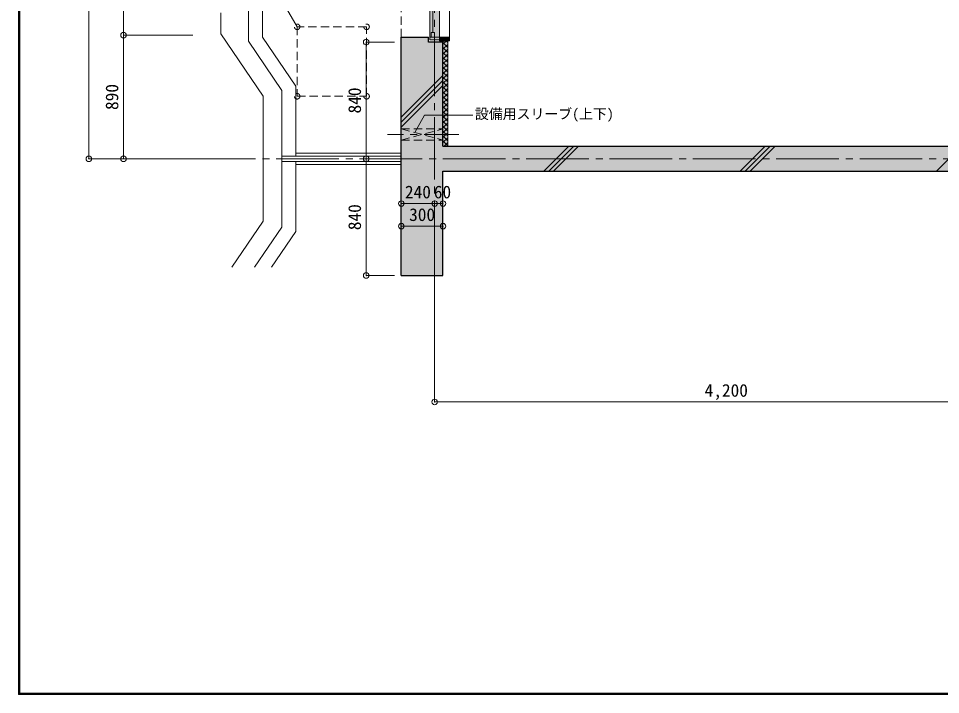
# Model space of a CAD drawing. Units: millimetres at full size, sheet at 1:50. Extents: x -9674 to 9699, y -6794 to 6791.
# Drawn here: x -9674 to -3035, y -6794 to -1928 of the extents above; entities that cross this region are included whole.
import ezdxf
from ezdxf.enums import TextEntityAlignment as Align

# ---------------------------------------------------------------- set-up
doc = ezdxf.new("R2010")
doc.units = ezdxf.units.MM
doc.header["$LTSCALE"] = 50
doc.header["$PDMODE"] = 32
doc.header["$PDSIZE"] = 40
for name, pattern in [('CHAIN1', [8, 5, -1, 1, -1]), ('CHAIN2', [12, 9, -1, 1, -1]), ('DASHED1', [1.8, 1.2, -0.6])]:
    doc.linetypes.add(name, pattern=pattern)
for name, color, linetype, lineweight in [('0-0_図面枠', 7, 'Continuous', 9), ('1-0_芯', 7, 'CHAIN2', 9), ('1-1_躯体', 2, 'Continuous', 25), ('1-3_建具', 3, 'Continuous', 18), ('1-6_ﾊﾞﾙｺﾆｰ・階段', 4, 'Continuous', 9), ('1-7_その他', 7, 'DASHED1', 9), ('1-8_ハッチ', 4, 'Continuous', 9), ('1-A_文字', 7, 'Continuous', 9), ('1-B_寸法', 7, 'Continuous', 9), ('1-C_梁', 7, 'DASHED1', 9)]:
    doc.layers.add(name, color=color, linetype=linetype, lineweight=lineweight)
for name, color, linetype in [('4-0', 1, 'Continuous'), ('4-1', 2, 'Continuous'), ('4-F', 4, 'Continuous')]:
    doc.layers.add(name, color=color, linetype=linetype)
doc.styles.add('ＭＳ ゴシック', font='')
doc.styles.get('ＭＳ ゴシック').set_extended_font_data('MS Gothic')

msp = doc.modelspace()

# ---------------------------------------------------------------- linework, layer by layer
at = {"layer": '0-0_図面枠'}
for p, q in [((-9673.92, 6791.43), (-9673.92, -6793.93)), ((-9672.16, 6789.66), (-9672.16, -6792.16)), ((-9670.4, 6787.9), (-9670.4, -6790.4)), ((-9668.64, -6788.64), (-9668.64, 6786.14)), ((-9666.87, 6784.38), (-9666.87, -6786.88)), ((-9665.11, 6782.61), (-9665.11, -6785.11)), ((-9663.35, 6780.85), (-9663.35, -6783.35)), ((-9673.92, -6793.93), (9698.92, -6793.93)), ((-9672.16, -6792.16), (9697.16, -6792.16)), ((-9670.4, -6790.4), (9695.4, -6790.4)), ((9693.64, -6788.64), (-9668.64, -6788.64)), ((-9666.87, -6786.88), (9691.87, -6786.88)), ((-9665.11, -6785.11), (9690.11, -6785.11)), ((-9663.35, -6783.35), (9688.35, -6783.35))]:
    msp.add_line(p, q, dxfattribs=at)
at = {"layer": '1-0_芯'}
for p, q in [((-6677.5, -3688.13), (-6677.5, 4241.87)), ((-8417.5, -2938.13), (8192.5, -2938.13))]:
    msp.add_line(p, q, dxfattribs=at)
at = {"layer": '1-1_躯体'}
for p, q in [((-6917.5, -3778.13), (-6917.5, -2063.13)), ((-6917.5, -2063.13), (-6722.5, -2063.13)), ((-6722.5, -2098.13), (-6722.5, -2063.13)), ((-6617.5, -2098.13), (-6722.5, -2098.13)), ((-6617.5, -2848.13), (-6617.5, -2098.13)), ((-6617.5, -2848.13), (6182.5, -2848.13)), ((-6617.5, -3028.13), (6182.5, -3028.13))]:
    msp.add_line(p, q, dxfattribs=at)
msp.add_lwpolyline([(-6917.5, -3778.13), (-6617.5, -3778.13), (-6617.5, -3028.13)], dxfattribs=at)
at = {"layer": '1-3_建具', "color": 7, "lineweight": 9}
for p, q in [((-6570.5, -2063.13), (-6570.5, 2366.87)), ((-6712.5, -348.13), (-6712.5, -2048.13)), ((-6642.5, -348.13), (-6642.5, -2048.13)), ((-6712.5, -2083.13), (-6712.5, -2048.13)), ((-6642.5, -2048.13), (-6642.5, -2063.13)), ((-6642.5, -2063.13), (-6712.5, -2063.13)), ((-6712.5, -2083.13), (-6642.5, -2083.13))]:
    msp.add_line(p, q, dxfattribs=at)
at = {"layer": '1-3_建具'}
for p, q in [((-6689.5, -2028.13), (-6689.5, -1215.63)), ((-6701.5, -2028.13), (-6701.5, -2063.13)), ((-6642.5, -2088.13), (-6642.5, -2063.13)), ((-6570.5, -2088.13), (-6642.5, -2088.13))]:
    msp.add_line(p, q, dxfattribs=at)
for points in [[(-6701.5, -2028.13), (-6677.5, -2028.13), (-6677.5, -2063.13)], [(-6570.5, -2088.13), (-6570.5, -2063.13), (-6642.5, -2063.13)]]:
    msp.add_lwpolyline(points, dxfattribs=at)
at = {"layer": '1-6_ﾊﾞﾙｺﾆｰ・階段'}
for p, q in [((-7917.5, 2841.87), (-7917.5, -2061.9)), ((-7917.5, -2061.9), (-7677.5, -2416)), ((-7677.5, -2918.13), (-7677.5, -2416)), ((-6917.5, -2898.13), (-7677.5, -2898.13)), ((-7677.5, -3460.27), (-7677.5, -2958.13)), ((-6917.5, -2978.13), (-7677.5, -2978.13)), ((-7852.94, -3719.11), (-7677.5, -3460.27))]:
    msp.add_line(p, q, dxfattribs=at)
at = {"layer": '1-6_ﾊﾞﾙｺﾆｰ・階段', "color": 7}
for p, q in [((-8017.5, 1211.87), (-8017.5, -2092.59)), ((-8017.5, -2092.59), (-7777.5, -2446.69)), ((-7777.5, -2446.69), (-7777.5, -3429.57)), ((-7912.5, -2488.13), (-7912.5, -3388.13)), ((-6917.5, -2918.13), (-7777.5, -2918.13)), ((-6917.5, -2958.13), (-7777.5, -2958.13)), ((-8136.83, -3719.11), (-7912.5, -3388.13)), ((-7973.75, -3719.11), (-7777.5, -3429.57))]:
    msp.add_line(p, q, dxfattribs=at)
msp.add_lwpolyline([(-8217.5, -1888.13), (-8217.5, -2038.13), (-7912.5, -2488.13)], dxfattribs=at)
at = {"layer": '1-7_その他'}
for p, q in [((-7667.5, -1988.13), (-7667.5, -2488.13)), ((-7167.5, -1988.13), (-7667.5, -1988.13)), ((-7167.5, -2488.13), (-7167.5, -1988.13)), ((-7667.5, -2488.13), (-7167.5, -2488.13)), ((-6917.5, -2723.13), (-6617.5, -2723.13)), ((-6917.5, -2803.13), (-6617.5, -2723.13)), ((-6917.5, -2723.13), (-6617.5, -2803.13)), ((-6917.5, -2803.13), (-6617.5, -2803.13))]:
    msp.add_line(p, q, dxfattribs=at)
at = {"layer": '1-7_その他', "linetype": 'CHAIN1'}
msp.add_line((-6502.5, -2763.13), (-7017.5, -2763.13), dxfattribs=at)
at = {"layer": '1-7_その他'}
for centre in [(-7667.5, -1988.13), (-7167.5, -1988.13), (-7667.5, -2488.13), (-7167.5, -2488.13)]:
    msp.add_circle(centre, 20, dxfattribs=at)
at = {"layer": '1-8_ハッチ'}
for p, q in [((-6617.5, -2088.36), (-6617.27, -2088.13)), ((-6617.5, -2114.21), (-6591.42, -2088.13)), ((-6617.5, -2102.11), (-6582.5, -2137.11)), ((-6617.5, -2149.57), (-6582.5, -2114.57)), ((-6596.13, -2088.13), (-6582.5, -2101.76)), ((-6582.5, -2848.13), (-6582.5, -2088.13)), ((-6617.5, -2137.47), (-6582.5, -2172.47)), ((-6617.5, -2184.93), (-6582.5, -2149.93)), ((-6617.5, -2172.82), (-6582.5, -2207.82)), ((-6617.5, -2220.28), (-6582.5, -2185.28)), ((-6617.5, -2208.18), (-6582.5, -2243.18)), ((-6617.5, -2255.64), (-6582.5, -2220.64)), ((-6617.5, -2243.53), (-6582.5, -2278.53)), ((-6617.5, -2290.99), (-6582.5, -2255.99)), ((-6617.5, -2278.89), (-6582.5, -2313.89)), ((-6617.5, -2326.35), (-6582.5, -2291.35)), ((-6617.5, -2314.24), (-6582.5, -2349.24)), ((-6917.5, -2639.5), (-6617.5, -2339.5)), ((-6917.5, -2674.86), (-6617.5, -2374.86)), ((-6617.5, -2361.7), (-6582.5, -2326.7)), ((-6617.5, -2349.6), (-6582.5, -2384.6)), ((-6617.5, -2397.06), (-6582.5, -2362.06)), ((-6617.5, -2384.95), (-6582.5, -2419.95)), ((-6917.5, -2710.21), (-6617.5, -2410.21)), ((-6617.5, -2432.41), (-6582.5, -2397.41)), ((-6617.5, -2420.31), (-6582.5, -2455.31)), ((-6617.5, -2467.77), (-6582.5, -2432.77)), ((-6617.5, -2455.66), (-6582.5, -2490.66)), ((-6617.5, -2503.12), (-6582.5, -2468.12)), ((-6617.5, -2491.02), (-6582.5, -2526.02)), ((-6617.5, -2538.48), (-6582.5, -2503.48)), ((-6617.5, -2526.38), (-6582.5, -2561.38)), ((-6617.5, -2573.83), (-6582.5, -2538.83)), ((-6617.5, -2561.73), (-6582.5, -2596.73)), ((-6617.5, -2609.19), (-6582.5, -2574.19)), ((-6617.5, -2597.09), (-6582.5, -2632.09)), ((-6617.5, -2644.54), (-6582.5, -2609.54)), ((-6617.5, -2632.44), (-6582.5, -2667.44)), ((-6617.5, -2679.9), (-6582.5, -2644.9)), ((-6617.5, -2667.8), (-6582.5, -2702.8)), ((-6617.5, -2715.26), (-6582.5, -2680.26)), ((-6617.5, -2703.15), (-6582.5, -2738.15)), ((-6617.5, -2750.61), (-6582.5, -2715.61)), ((-6617.5, -2738.51), (-6582.5, -2773.51)), ((-6617.5, -2785.97), (-6582.5, -2750.97)), ((-6617.5, -2773.86), (-6582.5, -2808.86)), ((-6617.5, -2821.32), (-6582.5, -2786.32)), ((-6617.5, -2809.22), (-6582.5, -2844.22)), ((-6617.5, -2844.57), (-6613.94, -2848.13)), ((-6608.95, -2848.13), (-6582.5, -2821.68)), ((-5891.91, -3028.13), (-5711.91, -2848.13)), ((-5856.56, -3028.13), (-5676.56, -2848.13)), ((-5821.2, -3028.13), (-5641.2, -2848.13)), ((-4477.7, -3028.13), (-4297.7, -2848.13)), ((-4442.34, -3028.13), (-4262.34, -2848.13)), ((-4406.99, -3028.13), (-4226.99, -2848.13)), ((-3063.49, -3028.13), (-2883.49, -2848.13))]:
    msp.add_line(p, q, dxfattribs=at)
at = {"layer": '1-A_文字'}
msp.add_line((-7667.5, -1988.13), (-7836.84, -1694.83), dxfattribs=at)
msp.add_lwpolyline([(-6818.5, -2743.62), (-6749.36, -2623.88), (-6401.53, -2623.88)], dxfattribs=at)
at = {"layer": '1-B_寸法'}
for p, q in [((-9167.5, -2938.13), (-9167.5, -138.13)), ((-8917.5, -2048.13), (-8917.5, -348.13)), ((-8917.5, -2048.13), (-8417.5, -2048.13)), ((-8917.5, -2938.13), (-8917.5, -2048.13)), ((-7170.26, -2098.13), (-6967.5, -2098.13)), ((-7170.26, -2938.13), (-7170.26, -2098.13)), ((-9167.5, -2938.13), (-8417.5, -2938.13)), ((-7170.26, -3778.13), (-7170.26, -2938.13)), ((-6677.5, -3260.41), (-6917.5, -3260.41)), ((-6617.5, -3260.41), (-6677.5, -3260.41)), ((-6917.5, -3423.33), (-6617.5, -3423.33)), ((-6677.5, -4688.13), (-6677.5, -3688.13)), ((-7170.26, -3778.13), (-6967.5, -3778.13)), ((-6677.5, -4688.13), (-2477.5, -4688.13))]:
    msp.add_line(p, q, dxfattribs=at)
at = {"layer": '1-B_寸法', "color": 3}
for p in [(-8917.5, -2048.13), (-7170.26, -2098.13), (-9167.5, -2938.13), (-8917.5, -2938.13), (-7170.26, -2938.13), (-6917.5, -3260.41), (-6677.5, -3260.41), (-6617.5, -3260.41), (-6917.5, -3423.33), (-6617.5, -3423.33), (-7170.26, -3778.13), (-6677.5, -4688.13)]:
    msp.add_point(p, dxfattribs=at)
at = {"layer": '1-C_梁'}
msp.add_line((-6917.5, -2063.13), (-6917.5, 2366.87), dxfattribs=at)
at = {"layer": '4-0'}
for points in [[(-6722.5, -2063.13), (-6917.5, -2063.13), (-6917.5, -3028.13)], [(-6722.5, -2098.13), (-6722.5, -2063.13), (-6917.5, -3028.13)], [(-6917.5, -3028.13), (-6617.5, -2848.13), (-6617.5, -2098.13)], [(-6917.5, -3028.13), (-6617.5, -2098.13), (-6722.5, -2098.13)], [(-6917.5, -3028.13), (6482.5, -3028.13), (-6617.5, -2848.13)], [(6482.5, -3028.13), (6182.5, -2848.13), (-6617.5, -2848.13)], [(-6917.5, -3778.13), (-6617.5, -3778.13), (-6917.5, -3028.13), (-6617.5, -3028.13)]]:
    msp.add_solid(points, dxfattribs=at)
at = {"layer": '4-1'}
msp.add_solid([(-6712.5, -2083.13), (-6642.5, -2083.13), (-6712.5, 2386.87), (-6642.5, 2386.87)], dxfattribs=at)
at = {"layer": '4-F'}
for points in [[(-6642.5, -2097.98), (-6642.5, -2063.13), (-6570.5, -2063.13)], [(-6617.5, -2098.13), (-6642.5, -2097.98), (-6570.5, -2063.13)], [(-6617.5, -2098.13), (-6570.5, -2063.13), (-6582.5, -2088.13)], [(-6617.5, -2098.13), (-6582.5, -2088.13), (-6582.5, -2848.13)], [(-6582.5, -2848.13), (-6617.5, -2848.13), (-6617.5, -2098.13)], [(-6570.5, -2063.13), (-6570.5, -2088.13), (-6582.5, -2088.13)]]:
    msp.add_solid(points, dxfattribs=at)

# ---------------------------------------------------------------- texts
at = {"layer": '1-A_文字', "style": 'ＭＳ ゴシック'}
msp.add_text('設備用スリーブ(上下)', height=73.31, dxfattribs=at).set_placement((-6387.42, -2673.81), align=Align.BOTTOM_LEFT)
at = {"layer": '1-B_寸法', "style": 'ＭＳ ゴシック'}
for s, p in [('890', (-8927.5, -2586.88)), ('840', (-7180.26, -2611.88)), ('840', (-7180.26, -3451.88))]:
    msp.add_text(s, height=91.64, rotation=90, dxfattribs=at).set_placement(p, align=Align.BOTTOM_LEFT)
for s, p in [('240', (-6891.25, -3250.41)), ('60', (-6683.43, -3250.41)), ('300', (-6861.25, -3413.33)), ('4,200', (-4733.75, -4678.13))]:
    msp.add_text(s, height=91.64, dxfattribs=at).set_placement(p, align=Align.BOTTOM_LEFT)

doc.saveas('drawing.dxf')
